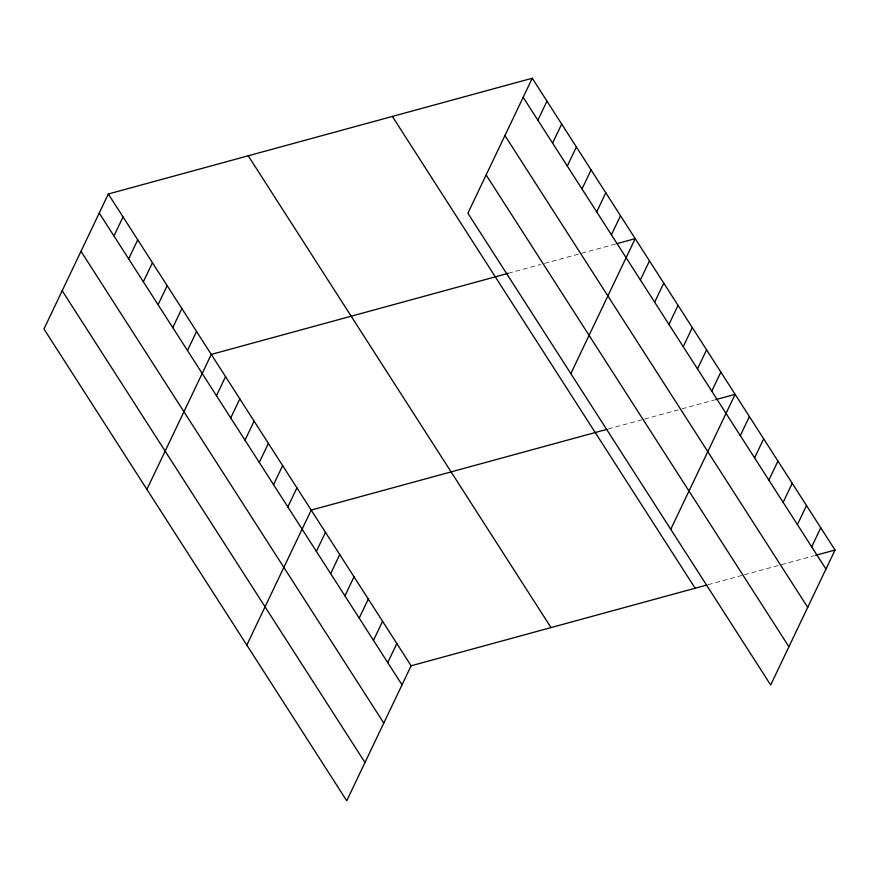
<?xml version="1.0" encoding="UTF-8"?>
<svg xmlns="http://www.w3.org/2000/svg" width="879" height="879" viewBox="0 0 879 879"><rect width="100%" height="100%" fill="white"/><g stroke="black" fill="none" stroke-linecap="round" stroke-linejoin="round"><path stroke-width="0.66" stroke-dasharray="4.39 3.3" d="M508.271 273.303L540.651 264.469M544.54 263.403L615.783 243.944M608.191 428.996L641.868 419.799M644.461 419.096L680.731 409.185M682.016 408.834L714.407 399.989M708.1 584.689L741.788 575.492M744.37 574.789L814.328 555.682"/><path stroke-width="1.32" d="M532.267 78.231L467.881 213.212L770.674 685.005L835.05 550.023L532.267 78.231L108.326 193.995L43.95 328.977L346.733 800.769L411.119 665.788L706.815 585.04M113.951 235.979L123.038 216.915M128.653 258.887L137.739 239.835M143.354 281.807L152.452 262.744M158.066 304.727L167.153 285.664M172.767 327.636L181.865 308.573M187.48 350.556L196.566 331.493M146.892 489.383L211.279 354.413L508.271 273.303M216.465 395.715L225.551 376.651M230.737 417.954L239.824 398.89M245.01 440.192L254.097 421.129M259.283 462.431L268.37 443.379M273.556 484.681L282.642 465.617M287.829 506.919L296.926 487.856M246.812 645.076L311.199 510.095L606.895 429.348M316.374 551.397L325.472 532.344M537.882 120.203L546.969 101.151M330.658 573.646L339.744 554.583M552.583 143.123L561.681 124.06M344.931 595.885L354.017 576.822M567.296 166.043L576.382 146.98M359.203 618.124L368.29 599.071M581.997 188.952L591.095 169.9M373.476 640.373L382.563 621.31M596.709 211.872L605.796 192.809M387.749 662.612L396.836 643.549M611.41 234.781L620.508 215.729M570.834 373.619L635.209 238.638L617.08 243.593M640.395 279.94L649.482 260.887M654.668 302.189L663.766 283.126M668.941 324.428L678.039 305.365M683.214 346.667L692.311 327.603M697.486 368.905L706.584 349.853M711.77 391.155L720.857 372.092M670.754 529.312L735.13 394.33L715.704 399.637M740.316 435.632L749.402 416.569M754.589 457.871L763.675 438.819M768.861 480.121L777.959 461.057M783.134 502.359L792.232 483.296M797.407 524.598L806.504 505.535M811.68 546.837L820.777 527.785M815.624 555.33L835.05 550.023M523.17 97.294L825.963 569.087M504.931 135.542L807.713 607.334M486.131 174.954L788.913 646.746M392.364 116.435L695.146 588.227M248.23 155.803L551.012 627.584M108.326 193.995L411.119 665.788M99.239 213.059L402.022 684.851M80.989 251.317L383.782 723.098M62.2 290.729L364.983 762.511"/></g></svg>
